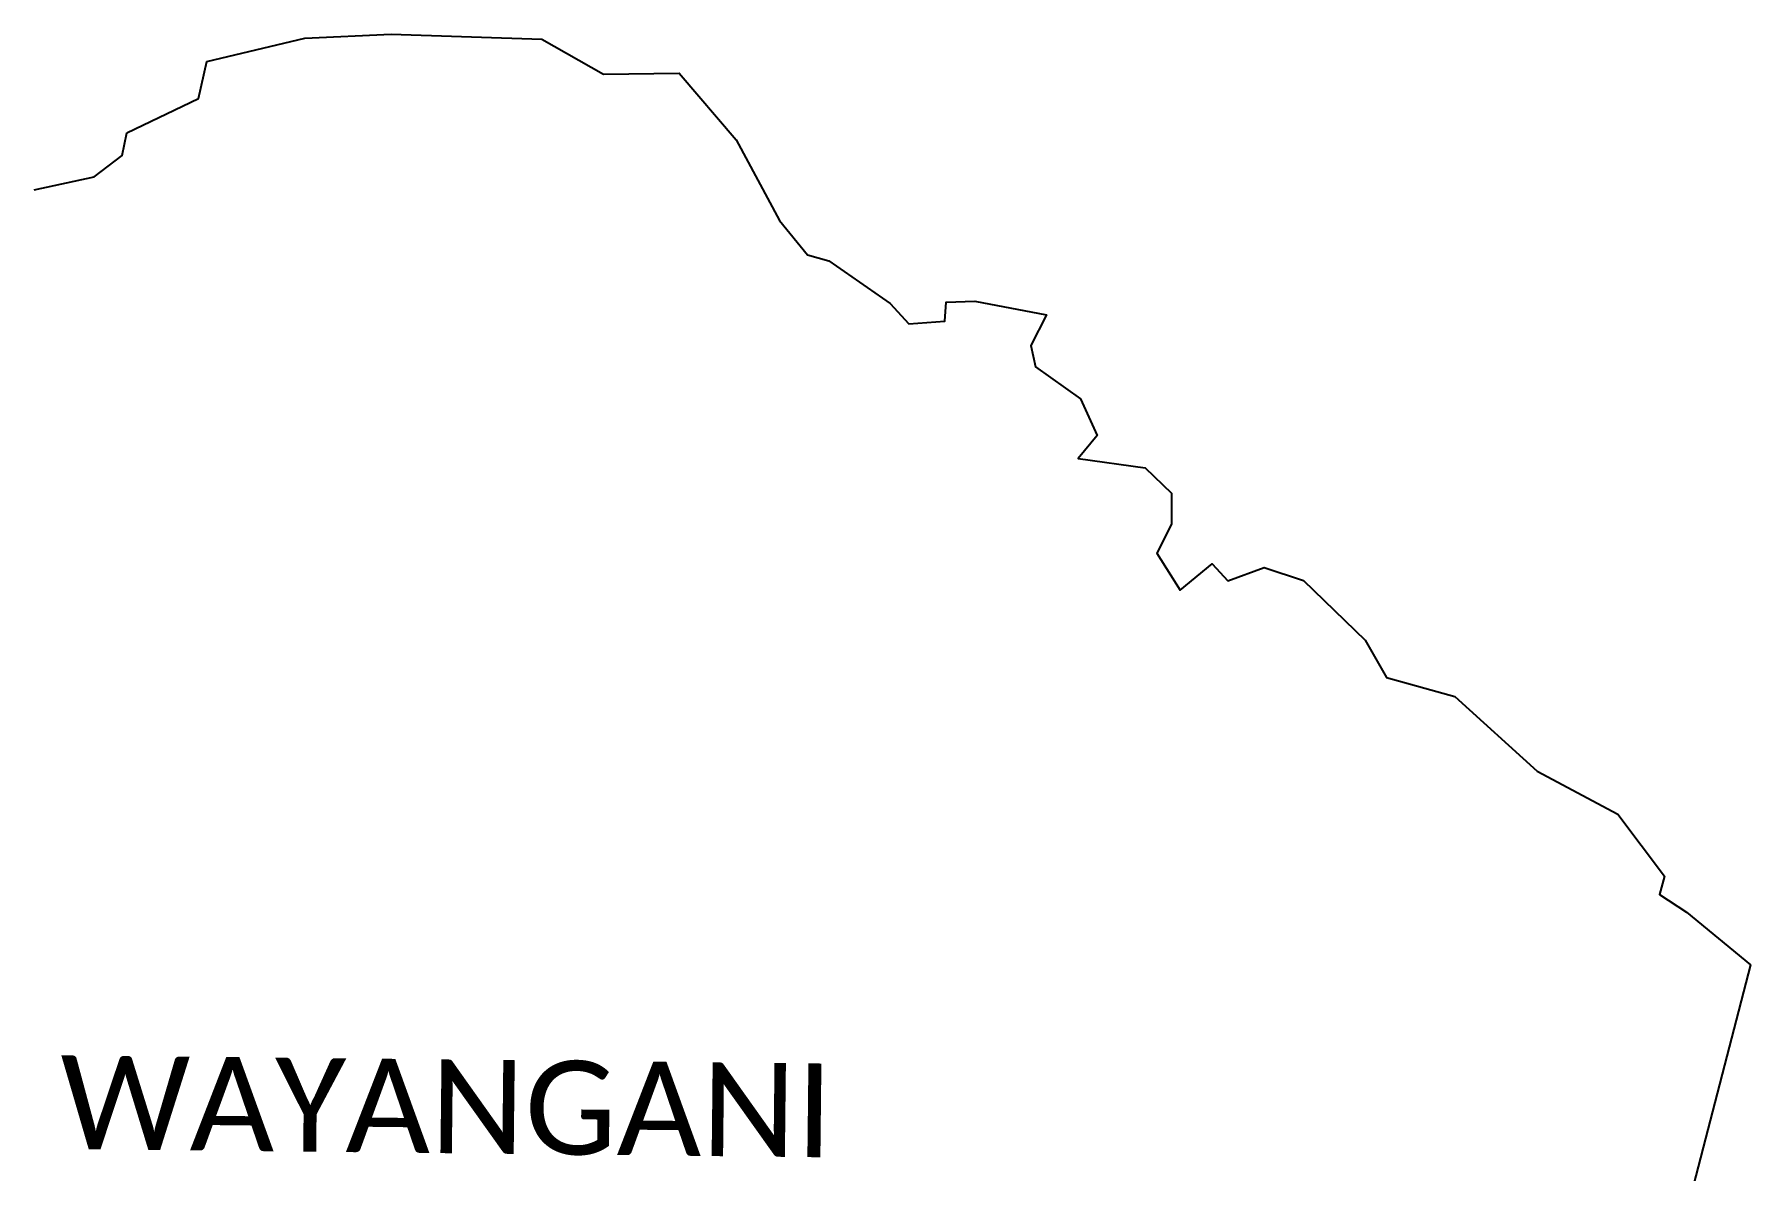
# Model space of a CAD drawing. Header units: metres. Extents: x 333189 to 337815, y 1782223 to 1790673.
# Drawn here: x 334867 to 337815, y 1788071 to 1790023 of the extents above; entities that cross this region are included whole.
import ezdxf

# ---------------------------------------------------------------- set-up
doc = ezdxf.new("R2010")
doc.units = ezdxf.units.M
doc.layers.add('VILLAGE NAME', color=250, linetype='Continuous')

msp = doc.modelspace()

# ---------------------------------------------------------------- linework, layer by layer
at = {"color": 6}
msp.add_lwpolyline([(334866.5, 1789756.4), (334969.9, 1789778.3), (335018.1, 1789815.2), (335026, 1789853.9), (335149.1, 1789913), (335163.1, 1789976.9), (335331.6, 1790016.9), (335479.7, 1790023.4), (335738.5, 1790015.3), (335844.6, 1789954.7), (335974.5, 1789956.8), (336072.1, 1789842.2), (336109.3, 1789773), (336146.5, 1789703.7), (336194.8, 1789644.3), (336231.4, 1789634.1), (336337, 1789560.9), (336369, 1789526.1), (336430.9, 1789530.7), (336432.8, 1789563.2), (336482.2, 1789565), (336605.5, 1789541.4), (336578.4, 1789488.9), (336586.7, 1789451.9), (336664, 1789396.8), (336692.2, 1789333.9), (336659.6, 1789294.2), (336774.9, 1789278.4), (336819.8, 1789235), (336820, 1789181.7), (336794.6, 1789131.7), (336834.7, 1789068.4), (336890, 1789113.5), (336916.7, 1789084), (336979.3, 1789107), (337046.6, 1789084.6), (337152.9, 1788982.4), (337189.2, 1788918.2), (337306.5, 1788885.3), (337448, 1788757.1), (337586.7, 1788683), (337666.7, 1788576.6), (337657.9, 1788545.2), (337704.5, 1788514.9), (337814.7, 1788424.1), (337578.2, 1787511.5)], dxfattribs=at)

# ---------------------------------------------------------------- texts
at = {"layer": 'VILLAGE NAME', "insert": (334911.8, 1788269), "char_height": 161.109, "attachment_point": 1, "rotation": 359.3742}
msp.add_mtext_dynamic_manual_height_columns('{\\fCalibri|b0|i0|c0|p34;WAYANGANI}', width=1589.786, gutter_width=805.5, heights=[0], dxfattribs=at)

doc.saveas('drawing.dxf')
